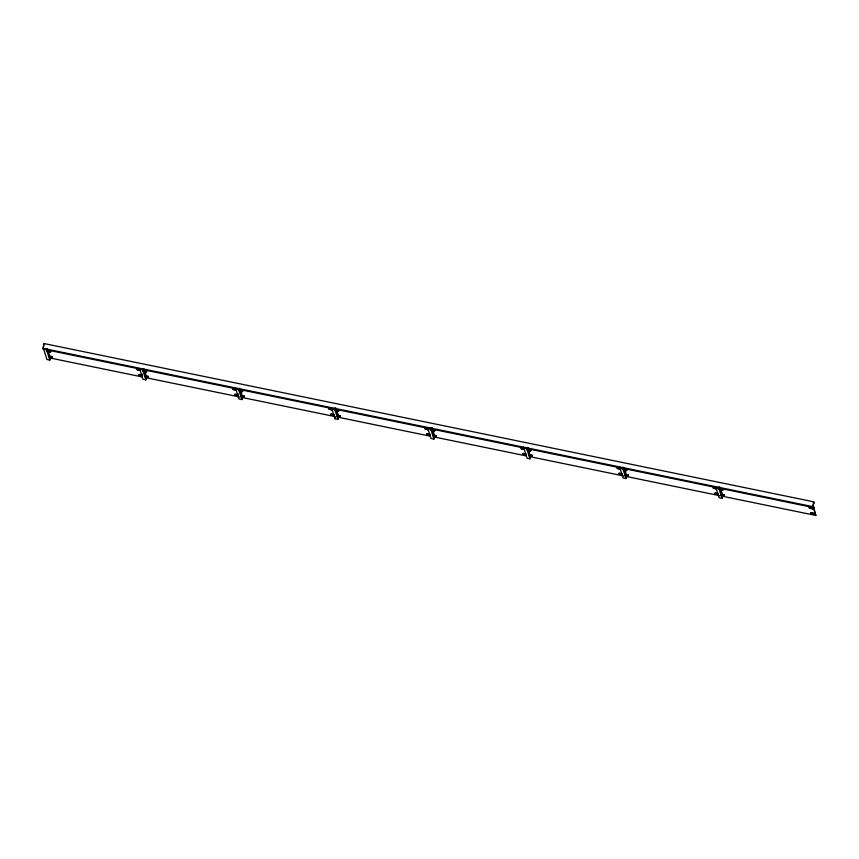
<?xml version="1.0" encoding="UTF-8"?>
<svg xmlns="http://www.w3.org/2000/svg" width="859" height="859" viewBox="0 0 859 859"><rect width="100%" height="100%" fill="white"/><g stroke="black" fill="none" stroke-linecap="round" stroke-linejoin="round"><path stroke-width="1.29" d="M813.033 506.595L812.85 507.422L43.208 349.162L42.95 348.346L44.024 343.546L813.666 501.806L813.698 503.599L813.333 502.494L813.924 502.622M43.53 347.079L44.024 343.546M43.208 349.162L43.304 348.078M47.213 351.084L47.342 350.483L50.488 351.127L50.488 352.169L47.213 351.084L50.488 352.169M47.674 348.979L47.685 350.021M47.352 351.524L47.342 350.483M48.942 356.549L49.081 355.948L52.216 356.592L52.227 357.634L48.942 356.549L52.227 357.634M49.414 354.445L49.414 355.486M50.348 351.728L50.488 351.127M43.788 349.581L46.934 359.502L49.843 360.104L50.294 358.106L47.374 348.851M52.088 357.194L52.216 356.592M137.182 369.585L137.311 368.983L140.457 369.628L140.468 370.669L137.182 369.585L140.318 370.229M137.322 370.025L137.311 368.983M138.911 375.05L139.051 374.449L142.186 375.093L142.197 376.135L138.911 375.05L142.057 375.694M139.051 375.49L139.051 374.449M143.228 370.83L143.367 370.229L146.513 370.873L146.513 371.915L143.228 370.83L146.513 371.915M143.571 369.327L143.7 368.726L143.711 369.767M143.378 371.271L143.367 370.229M144.967 376.296L145.096 375.694L148.242 376.339L148.253 377.38L144.967 376.296L148.253 377.38M145.3 374.792L145.439 374.191L145.439 375.233M145.107 376.736L145.096 375.694M146.374 371.475L146.513 370.873M139.813 369.327L142.959 379.248L145.869 379.85L146.535 376.843M148.113 376.94L148.242 376.339M233.208 389.331L233.337 388.73L236.483 389.374L236.483 390.416L233.208 389.331L236.483 390.416M233.347 389.771L233.337 388.73M234.936 394.796L235.065 394.195L238.211 394.839L238.222 395.881L234.936 394.796L238.083 395.441M235.076 395.237L235.065 394.195M236.343 389.975L236.483 389.374M239.253 390.577L239.393 389.975L242.528 390.62L242.539 391.661L239.253 390.577L242.539 391.661M239.586 389.073L239.725 388.472M238.222 395.881L238.351 395.28M239.393 391.017L239.393 389.975M239.725 389.514L239.865 388.912M240.992 396.042L241.121 395.441L244.267 396.085L244.267 397.126L240.992 396.042L244.267 397.126M241.325 394.539L241.454 393.937L241.465 394.979M241.132 396.482L241.121 395.441M242.399 391.221L242.528 390.62M334.441 416.465L242.324 397.524L242.528 396.622L241.894 399.596L238.985 398.995L235.441 387.828M244.128 396.686L244.267 396.085M329.222 409.077L329.362 408.476L332.497 409.12L332.508 410.162L329.222 409.077L332.508 410.162M329.362 409.518L329.362 408.476M330.962 414.532L331.091 413.941L334.237 414.586L334.237 415.627L330.962 414.532L334.097 415.187M331.102 414.983L331.091 413.941M332.369 409.722L332.497 409.12M335.278 410.323L335.407 409.722L338.553 410.366L338.564 411.407L335.278 410.323L338.564 411.407M335.611 408.82L335.751 408.218M335.418 410.763L335.407 409.722M335.751 409.26L335.89 408.659M336.191 408.938L336.331 408.336M338.586 416.336L337.909 419.342L334.999 418.741L335.45 416.733M337.007 415.777L337.147 415.176L340.293 415.831L340.293 416.873L337.007 415.777L340.293 416.873M337.351 414.285L337.48 413.684L337.49 414.725M337.147 416.228L337.147 415.176M338.425 410.967L338.553 410.366M340.153 416.432L340.293 415.831M425.248 428.824L425.388 428.222L428.523 428.866L428.534 429.908L425.248 428.824L428.534 429.908M425.388 429.264L425.388 428.222M426.987 434.278L427.116 433.677L430.262 434.332L430.262 435.373L426.987 434.278L430.123 434.933M427.127 434.729L427.116 433.677M428.394 429.468L428.523 428.866M431.304 430.058L431.433 429.468L434.579 430.112L434.59 431.154L431.304 430.058L434.59 431.154M431.637 428.566L431.766 427.965M431.443 430.509L431.433 429.468M431.776 429.006L431.916 428.405M432.356 428.083L434.182 434.879M433.033 435.524L433.172 434.922L436.308 435.577L436.318 436.619L433.033 435.524L436.318 436.619M433.365 434.031L433.505 433.43L433.505 434.471M434.439 430.713L434.579 430.112M427.481 427.32L431.025 438.487L433.935 439.078L434.6 436.082M436.179 436.168L436.308 435.577M524.559 449.654L521.273 448.559L521.402 447.969L524.548 448.613M521.413 449.01L521.402 447.969M523.002 454.024L526.288 455.12L523.002 454.024L523.142 453.423L526.277 454.078M523.142 454.475L523.142 453.423M527.329 449.805L527.458 449.203L530.604 449.858L530.604 450.9L527.329 449.805L530.604 450.9M527.662 448.312L527.791 447.711M527.469 450.256L527.458 449.203M527.802 448.752L527.931 448.151M528.371 447.829L529.423 452.145M529.058 455.27L529.187 454.669L532.333 455.313L532.344 456.365L529.058 455.27L532.344 456.365M529.391 453.767L529.531 453.176M529.198 455.71L529.187 454.669M530.465 450.449L530.604 449.858M523.507 447.067L527.05 458.234L529.96 458.824L530.4 456.827M532.204 455.914L532.333 455.313M617.299 468.305L617.428 467.704L620.574 468.359L620.574 469.401L617.299 468.305L620.434 468.95M617.438 468.756L617.428 467.704M619.028 473.771L619.167 473.169L622.303 473.814L622.313 474.866L619.028 473.771L622.174 474.415M619.167 474.211L619.167 473.169M623.344 469.551L623.484 468.95L626.619 469.594L626.63 470.646L623.344 469.551L626.63 470.646M623.688 468.048L623.817 467.457M623.484 469.991L623.484 468.95M623.827 468.499L623.956 467.897M625.084 475.016L625.212 474.415L628.359 475.059L628.359 476.111L625.084 475.016L628.359 476.111M625.416 473.513L625.545 472.912L625.556 473.964M625.223 475.457L625.212 474.415M626.49 470.195L626.619 469.594M619.532 466.813L623.076 477.98L625.986 478.57L626.651 475.575M628.219 475.661L628.359 475.059M713.314 488.052L713.453 487.45L716.599 488.095L716.599 489.147L713.314 488.052L716.46 488.696M713.464 488.492L713.453 487.45M715.053 493.517L715.182 492.916L718.328 493.56L718.339 494.612L715.053 493.517L718.199 494.161M715.193 493.957L715.182 492.916M716.599 489.147L716.739 488.546L713.593 487.901M719.37 489.297L719.509 488.696L722.644 489.34L722.655 490.392L719.37 489.297L722.655 490.392M719.702 487.794L719.842 487.193M719.509 489.737L719.509 488.696M719.842 488.245L719.982 487.644M721.109 494.763L721.238 494.161L724.384 494.805L724.384 495.847L721.109 494.763L724.384 495.847M721.442 493.259L721.571 492.658L721.581 493.7M721.249 495.203L721.238 494.161M722.516 489.941L722.644 489.34M715.558 486.559L719.09 497.715L722 498.317L722.677 495.321M724.244 495.407L724.384 494.805M809.339 507.798L809.479 507.197L812.614 507.841L812.625 508.893L809.339 507.798L812.625 508.893M809.479 508.238L809.479 507.197M811.079 513.263L811.207 512.662L814.353 513.306L814.353 514.348L811.079 513.263L814.353 514.348M812.85 507.422L813.666 501.806M811.218 513.703L811.207 512.662M812.485 508.442L812.614 507.841M812.947 506.338L813.698 503.599M814.214 513.907L814.353 513.306M719.531 487.074L722.44 496.255L815.846 515.454L813.14 505.371M42.95 348.346L812.593 506.606M626.243 468.574L626.823 468.703M813.688 507.121L814.418 507.69L813.827 507.562M47.481 350.923L50.627 351.567M137.451 369.424L140.597 370.068M143.507 370.669L146.653 371.313M233.476 389.17L236.622 389.814M239.532 390.416L242.667 391.06M329.502 408.916L332.648 409.56M335.558 410.162L338.693 410.806M425.527 428.662L428.662 429.307M431.572 429.908L434.718 430.552M521.542 448.409L524.688 449.053M527.598 449.654L530.744 450.299M617.567 468.155L620.713 468.799M623.623 469.401L626.769 470.045M719.649 489.136L722.784 489.791M809.618 507.637L812.754 508.292M521.273 448.559L524.419 449.214M141.81 374.073L142.39 374.191M237.836 393.819L238.415 393.937M49.221 356.388L52.356 357.033M139.19 374.889L141.284 375.319M145.235 376.135L148.382 376.779M235.216 394.635L237.309 395.065M241.261 395.881L244.407 396.525M331.23 414.382L333.324 414.811M337.286 415.627L340.432 416.271M427.256 434.128L429.35 434.557M433.312 435.373L436.447 436.018M523.281 453.874L525.375 454.304M529.337 455.12L532.473 455.764M619.307 473.62L621.401 474.05M625.352 474.855L628.498 475.51M715.322 493.356L717.426 493.796M721.377 494.601L724.524 495.256M811.347 513.102L814.493 513.757M50.284 358.031L142.39 376.972M239.715 396.987L146.309 377.777L143.389 368.597M430.456 436.211L338.349 417.27L335.439 408.089M526.481 455.957L434.375 437.016L431.465 427.836M623.806 475.972L530.4 456.763L527.49 447.582M719.831 495.718L626.426 476.509L623.505 467.328M812.936 506.273L815.846 515.454M720.712 489.115L721.861 492.873M718.468 487.15L722 498.317M624.686 469.368L625.835 473.126M622.442 467.414L625.986 478.57M526.417 447.668L529.96 458.824M430.391 427.922L433.935 439.078M336.61 410.13L338.156 415.133M334.366 408.175L337.909 419.342M331.456 407.574L334.999 418.741M240.595 390.394L241.744 394.152M239.414 388.343L242.324 397.524M238.351 388.429L241.894 399.596M144.967 371.883L145.751 374.363L144.537 370.691M142.326 368.683L145.869 379.85M46.3 348.937L49.843 360.104"/></g></svg>
